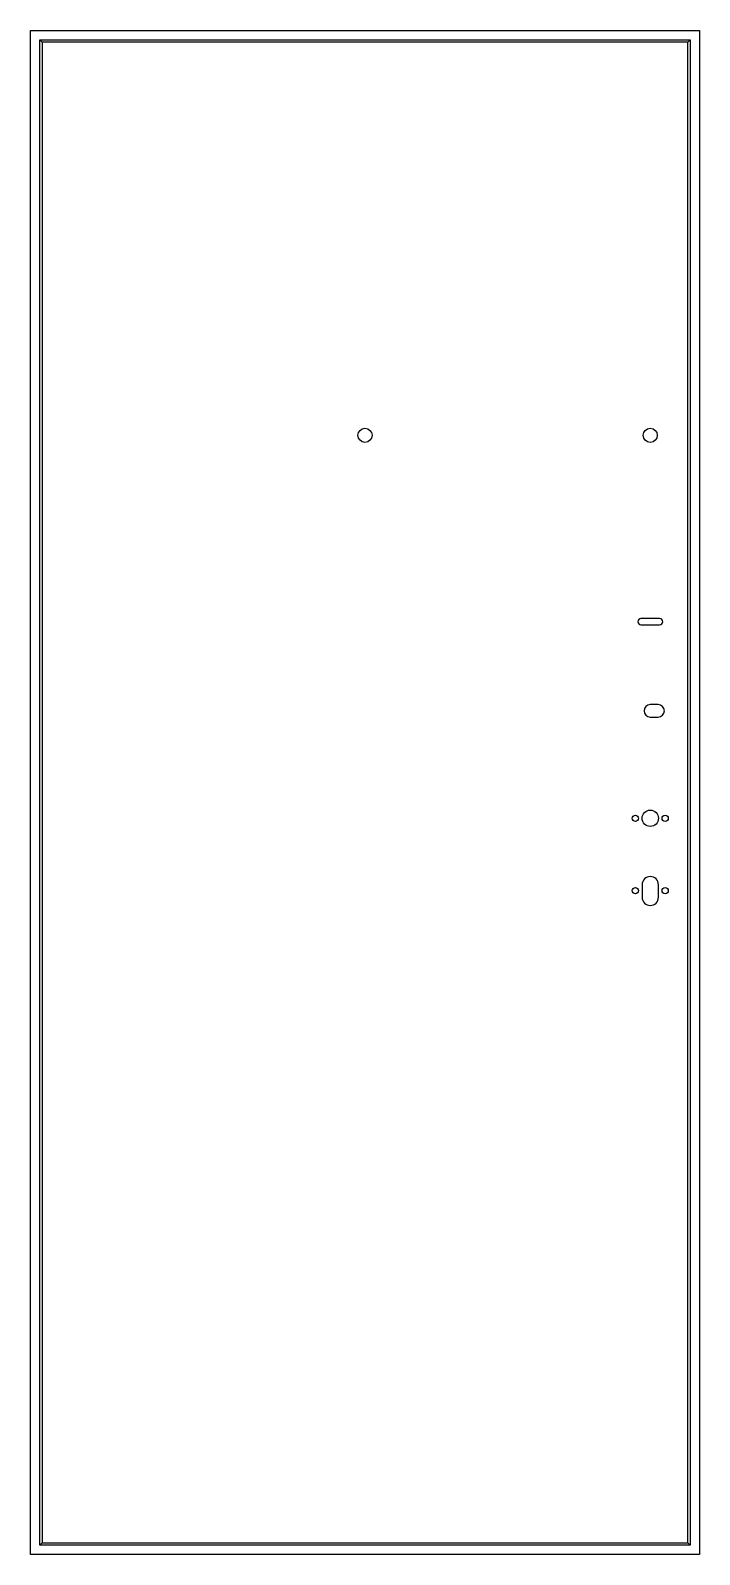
# Model space of a CAD drawing. Header units: millimetres. Extents: x -288 to 568, y -867 to 1083.
import ezdxf

# ---------------------------------------------------------------- set-up
doc = ezdxf.new("R2010")
doc.units = ezdxf.units.MM

msp = doc.modelspace()

# ---------------------------------------------------------------- linework, layer by layer
at = {"color": 7, "linetype": 'Continuous', "lineweight": 25}
for p, q in [((-288.3, 1082.95), (567.7, 1082.95)), ((-288.3, -867.05), (-288.3, 1082.95)), ((567.7, 1082.95), (567.7, -867.05)), ((-276.3, -855.05), (-276.3, 1070.95)), ((-273.3, 1067.95), (-276.3, 1070.95)), ((-276.3, 1070.95), (555.7, 1070.95)), ((552.7, 1067.95), (-273.3, 1067.95)), ((-273.3, 1067.95), (-273.3, -852.05)), ((555.7, 1070.95), (552.7, 1067.95)), ((552.7, -852.05), (552.7, 1067.95)), ((555.7, 1070.95), (555.7, -855.05)), ((516.7, 330.45), (492.7, 330.45)), ((492.7, 322.45), (516.7, 322.45)), ((514.7, 220.45), (504.7, 220.45)), ((504.7, 204.45), (514.7, 204.45)), ((494.2, -10.05), (494.2, -26.05)), ((515.2, -26.05), (515.2, -10.05)), ((-273.3, -852.05), (-276.3, -855.05)), ((555.7, -855.05), (-276.3, -855.05)), ((-273.3, -852.05), (552.7, -852.05)), ((555.7, -855.05), (552.7, -852.05)), ((567.7, -867.05), (-288.3, -867.05))]:
    msp.add_line(p, q, dxfattribs=at)
for centre, radius in [((139.7, 564.95), 9), ((504.7, 564.95), 9), ((485.7, 74.95), 4), ((504.7, 74.95), 10.5), ((523.7, 74.95), 4), ((485.7, -17.55), 4), ((523.7, -17.55), 4)]:
    msp.add_circle(centre, radius, dxfattribs=at)
for centre, radius, start, end in [((492.7, 326.45), 4, 90, 270), ((516.7, 326.45), 4, 270, 90), ((504.7, 212.45), 8, 90, 270), ((514.7, 212.45), 8, 270, 90), ((504.7, -10.05), 10.5, 0, 180), ((504.7, -26.05), 10.5, 180, 0)]:
    msp.add_arc(centre, radius, start, end, dxfattribs=at)

doc.saveas('drawing.dxf')
